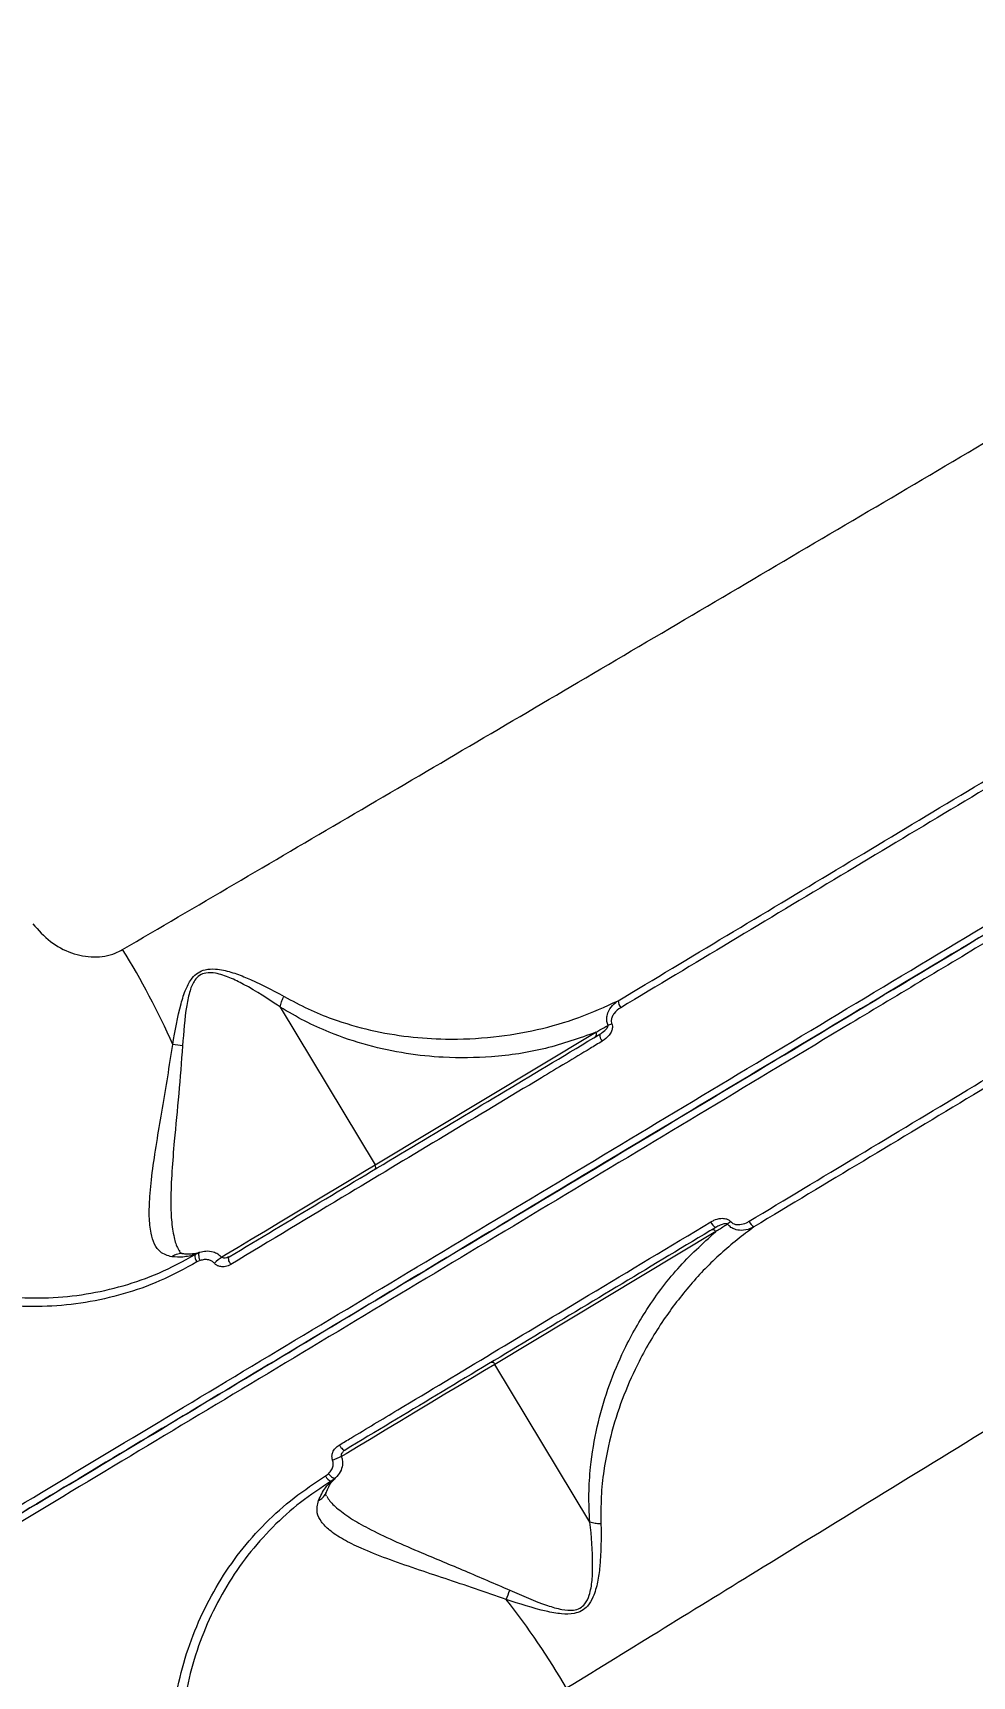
# Model space of a CAD drawing. Header units: millimetres. Extents: x -7245 to 6306, y -6696 to 5973.
# Drawn here: x -2585.6 to -2456.4, y 1209.2 to 1435.3 of the extents above; entities that cross this region are included whole.
import ezdxf

# ---------------------------------------------------------------- set-up
doc = ezdxf.new("R2010")
doc.units = ezdxf.units.MM
for name, color, linetype in [('DIKOM_ОБЪЕКТ', 7, 'Continuous'), ('DIKOM_РАЗМЕР_ЗОНА', 7, 'Continuous'), ('DIKOM_РАЗМЕР_ОБЪЕКТА', 7, 'Continuous')]:
    doc.layers.add(name, color=color, linetype=linetype)
doc.styles.add('style1', font='arial.ttf', dxfattribs={"width": 0.8})
doc.dimstyles.new('1-50', dxfattribs={"dimtxt": 300, "dimasz": 200, "dimexe": 100, "dimexo": 0, "dimgap": 100, "dimtad": 1, "dimtxsty": 'style1', "dimcen": 200, "dimclrd": 7, "dimclre": 7, "dimclrt": 7, "dimadec": 1, "dimazin": 2, "dimtfac": 1, "dimtmove": 0, "dimatfit": 2, "dimfxl": 0, "dimlwd": 25, "dimlwe": 18, "dimarcsym": 0})

# ---------------------------------------------------------------- blocks, each defined once
blk = doc.blocks.new('*D10')
at = {"layer": 'Defpoints', "color": 0, "transparency": 16777216}
for p in [(-4365.71, 2792.53), (4306.16, 475.6), (4306.16, -5965.27)]:
    blk.add_point(p, dxfattribs=at)
at = {"layer": 'DIKOM_РАЗМЕР_ОБЪЕКТА', "color": 7, "lineweight": 18, "transparency": 16777216}
for p, q in [((-4365.71, 2792.53), (-4365.71, -6065.27)), ((4306.16, 475.6), (4306.16, -6065.27))]:
    blk.add_line(p, q, dxfattribs=at)
at = {"layer": 'DIKOM_РАЗМЕР_ОБЪЕКТА', "color": 7, "lineweight": 25, "transparency": 16777216}
blk.add_line((-4165.71, -5965.27), (4106.16, -5965.27), dxfattribs=at)
at = {"layer": 'DIKOM_РАЗМЕР_ОБЪЕКТА', "color": 7, "transparency": 16777216}
for points in [[(-4165.71, -5931.93), (-4165.71, -5998.6), (-4365.71, -5965.27)], [(4106.16, -5931.93), (4106.16, -5998.6), (4306.16, -5965.27)]]:
    blk.add_solid(points, dxfattribs=at)
at = {"layer": 'DIKOM_РАЗМЕР_ОБЪЕКТА', "color": 7, "transparency": 16777216, "insert": (-85.78, -5712.1), "char_height": 300, "attachment_point": 5, "style": 'style1'}
blk.add_mtext('8650', dxfattribs=at)
blk = doc.blocks.new('*D11')
at = {"layer": 'Defpoints', "color": 0, "transparency": 16777216}
for p in [(-3472.32, 4472.83), (-6199.73, -2928.86), (1850.21, -2928.86)]:
    blk.add_point(p, dxfattribs=at)
at = {"layer": 'DIKOM_РАЗМЕР_ОБЪЕКТА', "color": 7, "lineweight": 18, "transparency": 16777216}
for p, q in [((-3472.32, 4472.83), (-6299.73, 4472.83)), ((1850.21, -2928.86), (-6299.73, -2928.86))]:
    blk.add_line(p, q, dxfattribs=at)
at = {"layer": 'DIKOM_РАЗМЕР_ОБЪЕКТА', "color": 7, "lineweight": 25, "transparency": 16777216}
blk.add_line((-6199.73, 4272.83), (-6199.73, -2728.86), dxfattribs=at)
at = {"layer": 'DIKOM_РАЗМЕР_ОБЪЕКТА', "color": 7, "transparency": 16777216}
for points in [[(-6233.06, 4272.83), (-6166.39, 4272.83), (-6199.73, 4472.83)], [(-6233.06, -2728.86), (-6166.39, -2728.86), (-6199.73, -2928.86)]]:
    blk.add_solid(points, dxfattribs=at)
at = {"layer": 'DIKOM_РАЗМЕР_ОБЪЕКТА', "color": 7, "transparency": 16777216, "insert": (-6452.9, 984.54), "char_height": 300, "attachment_point": 5, "rotation": 90, "style": 'style1'}
blk.add_mtext('7400', dxfattribs=at)
blk = doc.blocks.new('*D13')
at = {"layer": 'Defpoints', "color": 0, "transparency": 16777216}
for p in [(-4231.86, 5972.83), (-6795, -4928.88), (1792.4, -4928.88)]:
    blk.add_point(p, dxfattribs=at)
at = {"layer": 'DIKOM_РАЗМЕР_ЗОНА', "color": 7, "lineweight": 18, "transparency": 16777216}
for p, q in [((-4231.86, 5972.83), (-6895, 5972.83)), ((1792.4, -4928.88), (-6895, -4928.88))]:
    blk.add_line(p, q, dxfattribs=at)
at = {"layer": 'DIKOM_РАЗМЕР_ЗОНА', "color": 7, "lineweight": 25, "transparency": 16777216}
blk.add_line((-6795, 5772.83), (-6795, -4728.88), dxfattribs=at)
at = {"layer": 'DIKOM_РАЗМЕР_ЗОНА', "color": 7, "transparency": 16777216}
for points in [[(-6828.33, 5772.83), (-6761.67, 5772.83), (-6795, 5972.83)], [(-6828.33, -4728.88), (-6761.67, -4728.88), (-6795, -4928.88)]]:
    blk.add_solid(points, dxfattribs=at)
at = {"layer": 'DIKOM_РАЗМЕР_ЗОНА', "color": 7, "transparency": 16777216, "insert": (-7048.17, 972.94), "char_height": 300, "attachment_point": 5, "rotation": 90, "style": 'style1'}
blk.add_mtext('10900', dxfattribs=at)

msp = doc.modelspace()

# ---------------------------------------------------------------- linework, layer by layer
at = {"layer": 'DIKOM_ОБЪЕКТ', "color": 7, "linetype": 'Continuous', "lineweight": 15}
for p, q in [((-2551.602, 1301.277), (-2538.554, 1279.562)), ((-2538.554, 1279.562), (-2508.178, 1297.813)), ((-2491.697, 1270.384), (-2522.073, 1252.132)), ((-2563.283, 1267.244), (-2562.639, 1267.553)), ((-2562.615, 1266.415), (-2563.05, 1266.212)), ((-2509.025, 1230.418), (-2522.073, 1252.132)), ((-2545.36, 1236.771), (-2544.977, 1237.06)), ((-2543.983, 1236.504), (-2544.558, 1236.081))]:
    msp.add_line(p, q, dxfattribs=at)
at = {"layer": 'DIKOM_ОБЪЕКТ', "color": 7, "linetype": 'Continuous', "lineweight": 15, "flags": 128}
for points in [[(-2559.753, 1266.824), (-2559.012, 1267.269), (-2557.38, 1268.25), (-2555.577, 1269.334), (-2553.639, 1270.498), (-2551.61, 1271.716), (-2549.535, 1272.964), (-2547.456, 1274.213), (-2545.42, 1275.436), (-2543.472, 1276.607), (-2541.651, 1277.7), (-2540.001, 1278.693), (-2538.554, 1279.562)], [(-2562.615, 1266.415), (-2562.682, 1266.611), (-2562.733, 1266.807), (-2562.766, 1266.994), (-2562.78, 1267.166), (-2562.772, 1267.312), (-2562.746, 1267.429), (-2562.701, 1267.51), (-2562.639, 1267.553)], [(-2558.408, 1265.873), (-2558.503, 1266.045), (-2558.583, 1266.217), (-2558.645, 1266.383), (-2558.686, 1266.537), (-2558.706, 1266.672), (-2558.701, 1266.783), (-2558.674, 1266.867), (-2558.624, 1266.919)], [(-2522.073, 1252.132), (-2523.519, 1251.263), (-2525.171, 1250.271), (-2526.99, 1249.178), (-2528.939, 1248.007), (-2530.975, 1246.784), (-2533.053, 1245.535), (-2535.129, 1244.287), (-2537.158, 1243.068), (-2539.095, 1241.904), (-2540.899, 1240.82), (-2542.531, 1239.84), (-2543.256, 1239.404)], [(-2543.48, 1241.029), (-2543.373, 1240.864), (-2543.259, 1240.713), (-2543.141, 1240.58), (-2543.025, 1240.471), (-2542.915, 1240.391), (-2542.814, 1240.343), (-2542.728, 1240.328), (-2542.658, 1240.347)], [(-2544.977, 1237.06), (-2544.835, 1236.909), (-2544.686, 1236.771), (-2544.536, 1236.655), (-2544.391, 1236.562), (-2544.258, 1236.499), (-2544.143, 1236.468), (-2544.049, 1236.47), (-2543.983, 1236.504)]]:
    msp.add_lwpolyline(points, dxfattribs=at)
at = {"layer": 'DIKOM_ОБЪЕКТ', "color": 7, "linetype": 'Continuous', "lineweight": 15}
for centre, radius, start, end in [((-2665.457, 1252.208), 108.379, 23.90677, 31.72789), ((-2503.449, 1302.233), 1.673, 182.91512, 218.33518), ((-2508.539, 1297.537), 0.454, 309.21902, 37.43204), ((-2512.902, 1315.233), 17.663, 291.20997, 293.05347), ((-2570.592, 1257.104), 39.252, 81.84607, 83.83423), ((-2506.271, 1297.484), 1.376, 177.25476, 221.0464), ((-2538.915, 1279.286), 0.454, 309.19402, 37.37115), ((-2491.092, 1272.222), 1.375, 200.93312, 244.73549), ((-2492.11, 1270.195), 0.454, 24.57243, 112.75636), ((-2477.01, 1256.223), 20.031, 129.07935, 130.70422), ((-2485.58, 1272.48), 1.665, 203.57345, 239.17208), ((-2562.195, 1266.947), 1.128, 164.74705, 220.70816), ((-2556.507, 1261.865), 5.883, 121.59901, 134.81966), ((-2522.486, 1251.943), 0.454, 24.63803, 112.69077), ((-2546.124, 1244.586), 5.88, 287.16347, 300.3887), ((-2544.308, 1237.182), 1.13, 201.34687, 257.20414), ((-3101.08, 922.896), 580.367, 18.287248, 30.901446), ((-3101.08, 922.896), 580.869, 18.292511, 30.901446), ((-2556.957, 1234.401), 39.269, 338.15428, 340.14216), ((-3101.08, 922.896), 579.133, 18.272481, 30.901152), ((-2605.723, 1152.978), 108.284, 30.26916, 38.0972)]:
    msp.add_arc(centre, radius, start, end, dxfattribs=at)
for points, knots in [([(-2573.275, 1309.203), (-2568.18, 1312.185), (-2557.985, 1318.154), (-2542.377, 1327.307), (-2526.587, 1336.58), (-2510.417, 1346.089), (-2493.894, 1355.816), (-2477.05, 1365.745), (-2460.155, 1375.713), (-2442.694, 1386.025), (-2424.696, 1396.666), (-2406.208, 1407.605), (-2387.85, 1418.476), (-2369.71, 1429.228), (-2351.87, 1439.807), (-2334.411, 1450.168), (-2317.366, 1460.288), (-2300.755, 1470.156), (-2284.607, 1479.754), (-2268.996, 1489.036), (-2253.997, 1497.958), (-2239.673, 1506.482), (-2226.06, 1514.585), (-2213.165, 1522.262), (-2201.012, 1529.501), (-2189.654, 1536.266), (-2179.147, 1542.527), (-2169.354, 1548.363), (-2160.366, 1553.721), (-2152.247, 1558.561), (-2145.177, 1562.776), (-2139.224, 1566.326), (-2134.296, 1569.265), (-2131.972, 1570.651), (-2130.81, 1571.343)], [0, 0, 0, 0, 0.0277667, 0.0555664, 0.0833661, 0.1111325, 0.1400375, 0.16898, 0.1979229, 0.2268277, 0.2586373, 0.2905477, 0.3225102, 0.3544717, 0.3863819, 0.4181913, 0.4498953, 0.4817002, 0.5135554, 0.5454109, 0.5772154, 0.6089193, 0.6405475, 0.672276, 0.7040554, 0.7358345, 0.7675625, 0.7991911, 0.832594, 0.8660267, 0.8994294, 0.9329431, 0.9664867, 1, 1, 1, 1]), ([(-2603.694, 1222.921), (-2600.271, 1224.978), (-2590.981, 1230.56), (-2575.356, 1239.948), (-2556.738, 1251.136), (-2537.668, 1262.595), (-2518.246, 1274.265), (-2498.559, 1286.094), (-2478.667, 1298.046), (-2458.6, 1310.103), (-2438.395, 1322.244), (-2418.114, 1334.43), (-2397.854, 1346.604), (-2377.708, 1358.709), (-2357.739, 1370.706), (-2337.988, 1382.575), (-2318.479, 1394.297), (-2299.274, 1405.837), (-2280.459, 1417.142), (-2262.125, 1428.159), (-2244.331, 1438.849), (-2227.121, 1449.191), (-2210.509, 1459.172), (-2194.543, 1468.765), (-2179.296, 1477.927), (-2164.84, 1486.612), (-2151.228, 1494.792), (-2138.499, 1502.44), (-2126.658, 1509.556), (-2115.732, 1516.12), (-2105.771, 1522.105), (-2096.823, 1527.481), (-2089.297, 1532.004), (-2083.039, 1535.764), (-2077.889, 1538.859), (-2073.543, 1541.469), (-2070.02, 1543.586), (-2067.345, 1545.194), (-2065.526, 1546.287), (-2064.588, 1546.85), (-2064.472, 1546.92), (-2064.425, 1546.949)], [0, 0, 0, 0, 0.0156527, 0.0424899, 0.0694114, 0.0963763, 0.123341, 0.1502628, 0.1770999, 0.2039368, 0.2308584, 0.2578234, 0.284788, 0.3117098, 0.3385469, 0.3653838, 0.3923056, 0.4192702, 0.4462349, 0.4731567, 0.4999935, 0.5268307, 0.5537527, 0.5807171, 0.607682, 0.6346037, 0.6614409, 0.6882777, 0.7151994, 0.7421642, 0.7691288, 0.7960506, 0.8228875, 0.8459667, 0.8691682, 0.8923973, 0.9156265, 0.9388281, 0.9615881, 0.9843479, 1, 1, 1, 1]), ([(-2064.766, 1545.576), (-2064.814, 1545.548), (-2064.943, 1545.47), (-2066.09, 1544.78), (-2068.503, 1543.331), (-2072.049, 1541.2), (-2076.691, 1538.411), (-2082.414, 1534.972), (-2089.21, 1530.888), (-2097.088, 1526.155), (-2106.014, 1520.792), (-2115.951, 1514.821), (-2126.851, 1508.272), (-2138.664, 1501.173), (-2151.363, 1493.544), (-2164.943, 1485.384), (-2179.365, 1476.718), (-2194.576, 1467.579), (-2210.503, 1458.008), (-2227.075, 1448.051), (-2244.245, 1437.735), (-2261.995, 1427.068), (-2280.287, 1416.079), (-2299.056, 1404.8), (-2318.216, 1393.288), (-2337.678, 1381.594), (-2357.383, 1369.754), (-2377.304, 1357.785), (-2397.402, 1345.708), (-2417.614, 1333.563), (-2437.846, 1321.406), (-2458.004, 1309.295), (-2476.759, 1298.026), (-2494.095, 1287.609), (-2510.038, 1278.03), (-2525.803, 1268.557), (-2541.534, 1259.105), (-2557.196, 1249.695), (-2572.739, 1240.355), (-2587.983, 1231.195), (-2597.831, 1225.278), (-2602.752, 1222.321)], [0, 0, 0, 0, 0.0156521, 0.042489, 0.0694107, 0.0963752, 0.12334, 0.1502617, 0.1770987, 0.2039358, 0.2308572, 0.2578221, 0.2847867, 0.3117084, 0.3385455, 0.3653826, 0.3923042, 0.4192691, 0.4462336, 0.4731555, 0.4999924, 0.5268294, 0.5537512, 0.5807161, 0.6076804, 0.6346026, 0.6614395, 0.6882763, 0.715198, 0.7421627, 0.7691277, 0.7960493, 0.8228865, 0.8446321, 0.8664006, 0.8881689, 0.9099145, 0.9324237, 0.9549575, 0.9774911, 1, 1, 1, 1]), ([(-2602.752, 1222.321), (-2598.024, 1225.163), (-2587.429, 1231.528), (-2570.391, 1241.766), (-2551.72, 1252.985), (-2532.61, 1264.467), (-2513.163, 1276.152), (-2493.465, 1287.987), (-2473.578, 1299.937), (-2453.529, 1311.984), (-2433.357, 1324.104), (-2413.124, 1336.262), (-2392.925, 1348.399), (-2372.853, 1360.459), (-2353.218, 1372.257), (-2334.048, 1383.775), (-2315.357, 1395.006), (-2296.956, 1406.063), (-2278.922, 1416.898), (-2261.336, 1427.465), (-2244.034, 1437.861), (-2227.075, 1448.051), (-2210.503, 1458.008), (-2194.576, 1467.579), (-2179.365, 1476.718), (-2164.943, 1485.384), (-2151.363, 1493.544), (-2138.664, 1501.173), (-2126.851, 1508.272), (-2115.952, 1514.821), (-2106.014, 1520.792), (-2097.088, 1526.155), (-2089.709, 1530.589), (-2083.683, 1534.21), (-2078.79, 1537.15), (-2074.608, 1539.663), (-2071.108, 1541.765), (-2068.329, 1543.436), (-2066.318, 1544.643), (-2065.038, 1545.413), (-2064.857, 1545.522), (-2064.766, 1545.576)], [0, 0, 0, 0, 0.0216352, 0.0484723, 0.0753941, 0.1023586, 0.1293232, 0.1562447, 0.183082, 0.2099188, 0.2368408, 0.2638051, 0.29077, 0.3176918, 0.3445287, 0.3703766, 0.3962997, 0.4222617, 0.4482237, 0.4741469, 0.499995, 0.5268318, 0.5537537, 0.580718, 0.6076827, 0.6346044, 0.6614414, 0.6882785, 0.7151999, 0.7421646, 0.7691293, 0.7960508, 0.8228876, 0.8446334, 0.8664016, 0.8881699, 0.9099155, 0.9324242, 0.9549578, 0.9774915, 1, 1, 1, 1]), ([(-2063.394, 1545.233), (-2063.441, 1545.204), (-2063.57, 1545.127), (-2064.695, 1544.452), (-2067.037, 1543.044), (-2070.518, 1540.952), (-2075.157, 1538.165), (-2080.971, 1534.672), (-2087.828, 1530.551), (-2095.683, 1525.831), (-2104.466, 1520.555), (-2114.319, 1514.634), (-2125.255, 1508.063), (-2137.261, 1500.849), (-2150.074, 1493.15), (-2163.629, 1485.006), (-2177.849, 1476.462), (-2192.967, 1467.378), (-2208.966, 1457.765), (-2225.812, 1447.642), (-2242.931, 1437.356), (-2260.227, 1426.964), (-2277.606, 1416.522), (-2295.56, 1405.734), (-2314.053, 1394.622), (-2333.037, 1383.216), (-2352.357, 1371.607), (-2371.961, 1359.828), (-2391.788, 1347.915), (-2411.905, 1335.828), (-2432.253, 1323.602), (-2452.764, 1311.276), (-2472.99, 1299.124), (-2492.865, 1287.182), (-2512.336, 1275.482), (-2531.721, 1263.835), (-2550.949, 1252.282), (-2569.936, 1240.873), (-2587.206, 1230.497), (-2597.924, 1224.057), (-2602.665, 1221.208)], [0, 0, 0, 0, 0.0156515, 0.0421674, 0.0687037, 0.0952197, 0.1225059, 0.1498143, 0.1771005, 0.2036163, 0.2301528, 0.2566688, 0.283955, 0.3112634, 0.3385496, 0.3650655, 0.3916018, 0.418118, 0.4454043, 0.4727125, 0.4999987, 0.5255597, 0.5511396, 0.5767006, 0.6029493, 0.6292179, 0.6554666, 0.6819825, 0.7085191, 0.7350352, 0.7623212, 0.7896298, 0.8169163, 0.8434323, 0.8699684, 0.8964842, 0.923771, 0.951079, 0.9783656, 1, 1, 1, 1]), ([(-2073.021, 1475.165), (-2074.106, 1474.508), (-2076.28, 1473.192), (-2080.835, 1470.435), (-2086.31, 1467.12), (-2092.77, 1463.209), (-2100.163, 1458.731), (-2108.48, 1453.694), (-2117.724, 1448.095), (-2127.861, 1441.952), (-2138.852, 1435.292), (-2150.643, 1428.145), (-2163.181, 1420.544), (-2176.436, 1412.505), (-2190.4, 1404.035), (-2205.036, 1395.153), (-2220.289, 1385.894), (-2236.088, 1376.299), (-2252.358, 1366.414), (-2269.061, 1356.259), (-2286.181, 1345.848), (-2303.677, 1335.199), (-2321.486, 1324.354), (-2339.523, 1313.362), (-2357.704, 1302.275), (-2375.988, 1291.114), (-2394.346, 1279.898), (-2412.746, 1268.643), (-2431.117, 1257.396), (-2449.371, 1246.205), (-2467.428, 1235.122), (-2483.899, 1224.995), (-2498.829, 1215.805), (-2507.744, 1210.308), (-2512.202, 1207.56)], [0, 0, 0, 0, 0.0315567, 0.0632127, 0.0949195, 0.1266264, 0.1582827, 0.1898394, 0.2213972, 0.2530542, 0.2847622, 0.3164697, 0.3481268, 0.379685, 0.4112653, 0.4429441, 0.4746739, 0.5064041, 0.5380837, 0.5696637, 0.6012948, 0.6330253, 0.6648064, 0.6965873, 0.7283188, 0.7599499, 0.7916589, 0.8234676, 0.8553265, 0.887186, 0.9189949, 0.950705, 0.9753526, 1, 1, 1, 1]), ([(-2505.12, 1302.148), (-2500.146, 1305.133), (-2490.2, 1311.103), (-2475.109, 1320.162), (-2459.917, 1329.282), (-2449.728, 1335.399), (-2444.633, 1338.458)], [0, 0, 0, 0, 0.2490984, 0.498202, 0.749098, 1, 1, 1, 1]), ([(-2444.144, 1337.588), (-2449.213, 1334.544), (-2459.351, 1328.457), (-2474.54, 1319.338), (-2489.701, 1310.236), (-2499.741, 1304.209), (-2504.761, 1301.195)], [0, 0, 0, 0, 0.2491019, 0.4981983, 0.7490989, 1, 1, 1, 1]), ([(-2585.618, 1312.74), (-2584.854, 1311.88), (-2583.343, 1310.18), (-2580.367, 1308.597), (-2577.248, 1307.998), (-2574.815, 1308.398), (-2573.609, 1309.028), (-2573.275, 1309.203)], [0, 0, 0, 0, 0.238513, 0.4713349, 0.6968061, 0.9159943, 1, 1, 1, 1]), ([(-2487.107, 1271.814), (-2482.125, 1274.81), (-2472.162, 1280.801), (-2457.046, 1289.892), (-2441.827, 1299.043), (-2431.62, 1305.181), (-2426.516, 1308.249)], [0, 0, 0, 0, 0.2491004, 0.4981999, 0.7490973, 1, 1, 1, 1]), ([(-2425.977, 1307.409), (-2431.033, 1304.369), (-2441.145, 1298.289), (-2456.294, 1289.178), (-2471.414, 1280.084), (-2481.427, 1274.061), (-2486.434, 1271.05)], [0, 0, 0, 0, 0.2490994, 0.4982001, 0.7491007, 1, 1, 1, 1]), ([(-2566.376, 1296.129), (-2566.055, 1298.01), (-2565.611, 1300.612), (-2564.658, 1303.673), (-2563.876, 1305.161), (-2562.934, 1306.057), (-2561.814, 1306.519), (-2560.239, 1306.554), (-2558.354, 1306.136), (-2555.114, 1304.927), (-2552.788, 1303.673), (-2551.073, 1302.748)], [0, 0, 0, 0, 0.2311074, 0.319663, 0.3913993, 0.4366835, 0.4822243, 0.5456556, 0.6397142, 0.7342227, 1, 1, 1, 1]), ([(-2551.605, 1301.288), (-2551.607, 1301.29), (-2553.22, 1302.365), (-2555.447, 1303.838), (-2558.5, 1305.358), (-2560.246, 1305.949), (-2561.704, 1306.071), (-2562.718, 1305.698), (-2563.519, 1304.849), (-2564.096, 1303.402), (-2564.706, 1300.379), (-2564.89, 1297.822), (-2565.025, 1295.959)], [0, 0, 0, 0, 0.0003243, 0.2742309, 0.3691513, 0.4635579, 0.5235543, 0.5648712, 0.6061935, 0.6747316, 0.7630277, 1, 1, 1, 1]), ([(-2551.605, 1301.288), (-2551.557, 1301.523), (-2551.468, 1301.954), (-2551.233, 1302.465), (-2551.095, 1302.709), (-2551.073, 1302.748)], [0, 0, 0, 0, 0.4993918, 0.9205716, 1, 1, 1, 1]), ([(-2551.073, 1302.748), (-2549.972, 1302.147), (-2547.768, 1300.947), (-2543.774, 1299.354), (-2539.14, 1298.001), (-2533.939, 1297.13), (-2528.274, 1296.771), (-2522.338, 1297.048), (-2516.218, 1298.084), (-2510.465, 1299.711), (-2506.9, 1301.336), (-2505.12, 1302.148)], [0, 0, 0, 0, 0.0661286, 0.1323021, 0.2383331, 0.344728, 0.4509783, 0.5939557, 0.7292248, 0.8647203, 1, 1, 1, 1]), ([(-2506.512, 1298.766), (-2506.543, 1298.844), (-2506.643, 1299.098), (-2506.718, 1299.612), (-2506.622, 1300.316), (-2506.234, 1301.157), (-2505.676, 1301.772), (-2505.231, 1302.072), (-2505.12, 1302.148)], [0, 0, 0, 0, 0.0635564, 0.2059204, 0.3867774, 0.593892, 0.8977384, 1, 1, 1, 1]), ([(-2551.602, 1301.277), (-2551.602, 1301.278), (-2551.604, 1301.281), (-2551.606, 1301.285), (-2551.605, 1301.288), (-2551.605, 1301.288)], [0, 0, 0, 0, 0.3698957, 0.79149, 1, 1, 1, 1]), ([(-2508.178, 1297.813), (-2510.46, 1296.999), (-2515.023, 1295.369), (-2522.108, 1294.327), (-2528.564, 1294.226), (-2534.266, 1294.809), (-2539.513, 1295.909), (-2544.198, 1297.485), (-2548.244, 1299.289), (-2550.482, 1300.614), (-2551.602, 1301.277)], [0, 0, 0, 0, 0.180143, 0.36027, 0.5134792, 0.6278132, 0.7423215, 0.8564282, 0.9282348, 1, 1, 1, 1]), ([(-2504.761, 1301.195), (-2505.087, 1300.96), (-2505.568, 1300.612), (-2505.959, 1299.966), (-2506.081, 1299.514), (-2506.061, 1299.184), (-2506.003, 1299.028), (-2505.985, 1298.98)], [0, 0, 0, 0, 0.4385762, 0.6486583, 0.8192903, 0.9451898, 1, 1, 1, 1]), ([(-2508.178, 1297.813), (-2507.994, 1297.918), (-2507.439, 1298.233), (-2506.883, 1298.552), (-2506.512, 1298.766)], [0, 0, 0, 0, 0.3320165, 1, 1, 1, 1]), ([(-2507.645, 1297.55), (-2507.413, 1297.703), (-2507.07, 1297.928), (-2506.713, 1298.287), (-2506.557, 1298.511), (-2506.497, 1298.67), (-2506.509, 1298.746), (-2506.512, 1298.766)], [0, 0, 0, 0, 0.4939835, 0.7308513, 0.8854674, 0.9700136, 1, 1, 1, 1]), ([(-2505.985, 1298.98), (-2505.966, 1298.928), (-2505.904, 1298.761), (-2505.888, 1298.406), (-2506.024, 1297.908), (-2506.449, 1297.207), (-2506.968, 1296.829), (-2507.309, 1296.581)], [0, 0, 0, 0, 0.0554865, 0.178442, 0.3495354, 0.5728445, 1, 1, 1, 1]), ([(-2566.505, 1266.929), (-2567.072, 1267.088), (-2568.066, 1267.366), (-2568.921, 1268.612), (-2569.445, 1270.22), (-2569.651, 1272.416), (-2569.559, 1275.356), (-2569.161, 1278.95), (-2568.525, 1283.056), (-2567.805, 1287.339), (-2567.066, 1291.685), (-2566.606, 1294.649), (-2566.376, 1296.129)], [0, 0, 0, 0, 0.1044918, 0.1833856, 0.262342, 0.3558387, 0.4494186, 0.5631931, 0.6770832, 0.7845072, 0.8924069, 1, 1, 1, 1]), ([(-2565.025, 1295.959), (-2565.197, 1293.751), (-2565.547, 1289.279), (-2566.125, 1283.474), (-2566.524, 1278.596), (-2566.679, 1274.959), (-2566.599, 1271.91), (-2566.253, 1269.69), (-2565.853, 1268.28), (-2565.492, 1267.8), (-2565.411, 1267.692)], [0, 0, 0, 0, 0.1931797, 0.3913492, 0.5261009, 0.6638957, 0.772575, 0.8839432, 0.9737451, 1, 1, 1, 1]), ([(-2558.624, 1266.919), (-2554.471, 1269.414), (-2546.165, 1274.405), (-2533.479, 1282.028), (-2520.65, 1289.736), (-2511.98, 1294.945), (-2507.645, 1297.55)], [0, 0, 0, 0, 0.2493096, 0.4986309, 0.749316, 1, 1, 1, 1]), ([(-2507.309, 1296.581), (-2507.867, 1296.245), (-2510.659, 1294.568), (-2517.903, 1290.215), (-2528.97, 1283.564), (-2543.263, 1274.975), (-2552.987, 1269.131), (-2558.408, 1265.873)], [0, 0, 0, 0, 0.0321487, 0.1607904, 0.4182801, 0.6757753, 1, 1, 1, 1]), ([(-2613.721, 1270.964), (-2612.197, 1269.921), (-2609.145, 1267.832), (-2604.248, 1265.354), (-2599.188, 1263.394), (-2593.989, 1262.049), (-2588.725, 1261.309), (-2583.459, 1261.188), (-2578.254, 1261.71), (-2573.177, 1262.856), (-2568.118, 1264.616), (-2564.937, 1266.345), (-2563.283, 1267.244)], [0, 0, 0, 0, 0.0992816, 0.198875, 0.2981577, 0.3974211, 0.4970049, 0.5962734, 0.6950854, 0.7942233, 0.8930361, 1, 1, 1, 1]), ([(-2543.48, 1241.029), (-2542.944, 1241.351), (-2540.269, 1242.958), (-2533.274, 1247.16), (-2522.403, 1253.691), (-2508.071, 1262.301), (-2497.994, 1268.356), (-2492.377, 1271.73)], [0, 0, 0, 0, 0.0321575, 0.1607947, 0.4182862, 0.6757793, 1, 1, 1, 1]), ([(-2491.679, 1270.978), (-2495.991, 1268.387), (-2504.613, 1263.206), (-2517.419, 1255.511), (-2530.13, 1247.875), (-2538.482, 1242.856), (-2542.658, 1240.347)], [0, 0, 0, 0, 0.2493098, 0.4986274, 0.7493152, 1, 1, 1, 1]), ([(-2486.434, 1271.05), (-2487.987, 1269.858), (-2491.095, 1267.474), (-2495.233, 1263.158), (-2499.02, 1258.24), (-2502.052, 1253.13), (-2504.393, 1247.959), (-2506.067, 1242.959), (-2507.048, 1238.231), (-2507.516, 1233.957), (-2507.491, 1231.448), (-2507.478, 1230.193)], [0, 0, 0, 0, 0.1352826, 0.2707756, 0.4060441, 0.5490254, 0.6552684, 0.7616639, 0.867695, 0.933865, 1, 1, 1, 1]), ([(-2492.377, 1271.73), (-2492.24, 1271.806), (-2491.805, 1272.045), (-2491.1, 1272.241), (-2490.401, 1272.215), (-2489.929, 1272.055), (-2489.735, 1271.867), (-2489.638, 1271.772)], [0, 0, 0, 0, 0.1605618, 0.5082189, 0.7319431, 0.8653305, 1, 1, 1, 1]), ([(-2490.073, 1271.408), (-2490.19, 1271.335), (-2490.733, 1270.995), (-2491.273, 1270.652), (-2491.697, 1270.384)], [0, 0, 0, 0, 0.2148343, 1, 1, 1, 1]), ([(-2490.073, 1271.408), (-2490.094, 1271.423), (-2490.139, 1271.455), (-2490.256, 1271.481), (-2490.48, 1271.478), (-2490.886, 1271.375), (-2491.305, 1271.194), (-2491.588, 1271.03), (-2491.679, 1270.978)], [0, 0, 0, 0, 0.0381887, 0.0818203, 0.1921089, 0.4180007, 0.8122473, 1, 1, 1, 1]), ([(-2486.434, 1271.05), (-2486.603, 1270.963), (-2487.152, 1270.68), (-2488.076, 1270.501), (-2488.996, 1270.647), (-2489.643, 1270.954), (-2489.927, 1271.254), (-2490.073, 1271.408)], [0, 0, 0, 0, 0.1441641, 0.4679993, 0.6901493, 0.840332, 1, 1, 1, 1]), ([(-2489.638, 1271.772), (-2489.545, 1271.682), (-2489.36, 1271.501), (-2488.918, 1271.353), (-2488.273, 1271.336), (-2487.63, 1271.524), (-2487.232, 1271.744), (-2487.107, 1271.814)], [0, 0, 0, 0, 0.1388995, 0.2767264, 0.4966513, 0.8417334, 1, 1, 1, 1]), ([(-2563.05, 1266.212), (-2564.74, 1265.292), (-2567.991, 1263.523), (-2573.16, 1261.723), (-2578.347, 1260.545), (-2583.663, 1260.006), (-2589.041, 1260.122), (-2594.417, 1260.87), (-2599.723, 1262.235), (-2604.889, 1264.227), (-2609.885, 1266.748), (-2613.001, 1268.876), (-2614.556, 1269.938)], [0, 0, 0, 0, 0.1070841, 0.2059771, 0.3051817, 0.4040751, 0.5033401, 0.6029198, 0.702178, 0.8013451, 0.9008345, 1, 1, 1, 1]), ([(-2509.025, 1230.418), (-2509.085, 1231.717), (-2509.203, 1234.316), (-2508.896, 1238.735), (-2508.09, 1243.612), (-2506.596, 1248.76), (-2504.436, 1254.069), (-2501.315, 1259.721), (-2497.068, 1265.488), (-2493.487, 1268.752), (-2491.697, 1270.384)], [0, 0, 0, 0, 0.0717696, 0.1435747, 0.2576808, 0.3721867, 0.4865189, 0.6397289, 0.8198595, 1, 1, 1, 1]), ([(-2565.049, 1267.318), (-2565.076, 1267.325), (-2565.348, 1267.398), (-2565.831, 1267.282), (-2566.278, 1267.087), (-2566.471, 1266.953), (-2566.505, 1266.929)], [0, 0, 0, 0, 0.0540888, 0.5550927, 0.9207681, 1, 1, 1, 1]), ([(-2563.283, 1267.244), (-2563.839, 1267.093), (-2564.827, 1266.823), (-2565.994, 1266.897), (-2566.505, 1266.929)], [0, 0, 0, 0, 0.5623894, 1, 1, 1, 1]), ([(-2564.967, 1267.353), (-2565.004, 1267.354), (-2565.182, 1267.361), (-2565.243, 1267.435), (-2565.295, 1267.414), (-2565.408, 1267.605), (-2565.444, 1267.667)], [0, 0, 0, 0, 0.0825088, 0.4061942, 0.8079135, 1, 1, 1, 1]), ([(-2562.698, 1267.539), (-2562.725, 1267.528), (-2563.003, 1267.413), (-2563.629, 1267.305), (-2564.391, 1267.245), (-2564.925, 1267.333), (-2565.041, 1267.352)], [0, 0, 0, 0, 0.0468892, 0.4828783, 0.8878309, 1, 1, 1, 1]), ([(-2562.639, 1267.553), (-2562.369, 1267.625), (-2561.775, 1267.782), (-2560.911, 1267.678), (-2560.145, 1267.351), (-2559.801, 1267.002), (-2559.624, 1266.823)], [0, 0, 0, 0, 0.2543708, 0.5587493, 0.7734844, 1, 1, 1, 1]), ([(-2560.654, 1266.038), (-2560.766, 1266.144), (-2560.989, 1266.355), (-2561.489, 1266.534), (-2562.05, 1266.572), (-2562.436, 1266.464), (-2562.615, 1266.415)], [0, 0, 0, 0, 0.2096793, 0.4180929, 0.7299463, 1, 1, 1, 1]), ([(-2558.408, 1265.873), (-2558.466, 1265.841), (-2558.743, 1265.684), (-2559.252, 1265.534), (-2559.857, 1265.562), (-2560.331, 1265.732), (-2560.546, 1265.936), (-2560.654, 1266.038)], [0, 0, 0, 0, 0.0842985, 0.4025984, 0.6518673, 0.8255097, 1, 1, 1, 1]), ([(-2558.707, 1266.906), (-2558.796, 1266.854), (-2558.994, 1266.738), (-2559.295, 1266.732), (-2559.494, 1266.796), (-2559.574, 1266.855), (-2559.607, 1266.897), (-2559.617, 1266.917), (-2559.622, 1266.927)], [0, 0, 0, 0, 0.3067812, 0.6864783, 0.8664898, 0.9441164, 0.9730425, 1, 1, 1, 1]), ([(-2544.977, 1237.06), (-2544.815, 1237.236), (-2544.519, 1237.558), (-2544.309, 1238.129), (-2544.277, 1238.606), (-2544.356, 1238.864), (-2544.389, 1238.968)], [0, 0, 0, 0, 0.3466516, 0.6311675, 0.8512239, 1, 1, 1, 1]), ([(-2544.389, 1238.968), (-2544.405, 1239.014), (-2544.469, 1239.193), (-2544.498, 1239.56), (-2544.374, 1240.077), (-2544.04, 1240.622), (-2543.673, 1240.889), (-2543.48, 1241.029)], [0, 0, 0, 0, 0.057989, 0.2244561, 0.4300517, 0.7005345, 1, 1, 1, 1]), ([(-2543.212, 1239.508), (-2543.154, 1239.34), (-2543.014, 1238.931), (-2543.021, 1238.178), (-2543.295, 1237.277), (-2543.742, 1236.775), (-2543.983, 1236.504)], [0, 0, 0, 0, 0.1614987, 0.3913582, 0.6724469, 1, 1, 1, 1]), ([(-2543.113, 1239.454), (-2543.119, 1239.463), (-2543.132, 1239.479), (-2543.149, 1239.51), (-2543.162, 1239.55), (-2543.175, 1239.636), (-2543.147, 1239.804), (-2543.006, 1240.069), (-2542.812, 1240.262), (-2542.664, 1240.34), (-2542.647, 1240.35)], [0, 0, 0, 0, 0.0250745, 0.0493632, 0.0778807, 0.1266662, 0.2790322, 0.5417742, 0.9464798, 1, 1, 1, 1]), ([(-2566.251, 1189.545), (-2566.487, 1191.748), (-2566.921, 1195.81), (-2566.681, 1201.692), (-2565.916, 1207.118), (-2564.566, 1212.363), (-2562.637, 1217.358), (-2560.168, 1222.052), (-2557.182, 1226.405), (-2553.687, 1230.339), (-2549.771, 1233.869), (-2546.829, 1235.805), (-2545.36, 1236.771)], [0, 0, 0, 0, 0.1166807, 0.2150877, 0.3138012, 0.4121998, 0.5100623, 0.6082283, 0.7060833, 0.803952, 0.9021291, 1, 1, 1, 1]), ([(-2544.558, 1236.081), (-2545.995, 1235.135), (-2548.873, 1233.241), (-2552.701, 1229.784), (-2556.119, 1225.931), (-2559.036, 1221.666), (-2561.448, 1217.067), (-2563.329, 1212.172), (-2564.646, 1207.03), (-2565.387, 1201.71), (-2565.617, 1195.944), (-2565.187, 1191.961), (-2564.953, 1189.801)], [0, 0, 0, 0, 0.09777, 0.1958563, 0.2936318, 0.3914611, 0.4895914, 0.5874244, 0.685899, 0.7846774, 0.8831581, 1, 1, 1, 1]), ([(-2546.349, 1233.383), (-2546.051, 1234.015), (-2545.556, 1235.064), (-2544.842, 1235.791), (-2544.558, 1236.081)], [0, 0, 0, 0, 0.6025828, 1, 1, 1, 1]), ([(-2546.349, 1233.383), (-2546.312, 1233.402), (-2546.103, 1233.511), (-2545.721, 1233.814), (-2545.39, 1234.187), (-2545.327, 1234.463), (-2545.321, 1234.492)], [0, 0, 0, 0, 0.0791902, 0.4433614, 0.942339, 1, 1, 1, 1]), ([(-2545.213, 1233.989), (-2545.253, 1234.061), (-2545.339, 1234.219), (-2545.317, 1234.274), (-2545.345, 1234.352), (-2545.269, 1234.511), (-2545.254, 1234.541)], [0, 0, 0, 0, 0.2726822, 0.5965122, 0.9229525, 1, 1, 1, 1]), ([(-2545.291, 1234.484), (-2545.173, 1234.768), (-2544.9, 1235.423), (-2544.461, 1236.05), (-2544.138, 1236.332), (-2544.013, 1236.441)], [0, 0, 0, 0, 0.3197301, 0.7370593, 1, 1, 1, 1]), ([(-2520.507, 1219.789), (-2521.921, 1220.281), (-2524.754, 1221.267), (-2528.938, 1222.655), (-2533.058, 1224.028), (-2536.981, 1225.396), (-2540.342, 1226.731), (-2542.981, 1228.03), (-2544.823, 1229.243), (-2545.997, 1230.461), (-2546.696, 1231.8), (-2546.475, 1232.808), (-2546.349, 1233.383)], [0, 0, 0, 0, 0.107591, 0.2154873, 0.3229169, 0.4368074, 0.5505768, 0.6441597, 0.7376603, 0.8166179, 0.895512, 1, 1, 1, 1]), ([(-2545.172, 1234.01), (-2545.115, 1233.887), (-2544.858, 1233.337), (-2543.809, 1232.321), (-2542.002, 1230.967), (-2539.366, 1229.473), (-2536.069, 1227.895), (-2531.604, 1225.971), (-2526.195, 1223.741), (-2522.081, 1221.956), (-2520.022, 1221.062)], [0, 0, 0, 0, 0.0262907, 0.1172101, 0.2270371, 0.3369753, 0.4730037, 0.6091697, 0.8044496, 1, 1, 1, 1]), ([(-2507.478, 1230.193), (-2507.466, 1228.245), (-2507.45, 1225.603), (-2507.904, 1222.174), (-2508.421, 1220.314), (-2509.191, 1218.94), (-2510.125, 1218.168), (-2511.358, 1217.755), (-2513.039, 1217.764), (-2516.189, 1218.36), (-2518.695, 1219.189), (-2520.507, 1219.789)], [0, 0, 0, 0, 0.2657661, 0.360281, 0.4543309, 0.5177688, 0.5633025, 0.6085829, 0.6803299, 0.7688761, 1, 1, 1, 1]), ([(-2520.022, 1221.062), (-2518.314, 1220.306), (-2515.97, 1219.269), (-2513.014, 1218.387), (-2511.465, 1218.218), (-2510.34, 1218.527), (-2509.535, 1219.247), (-2508.959, 1220.592), (-2508.657, 1222.411), (-2508.582, 1225.817), (-2508.743, 1228.494), (-2509.016, 1230.406), (-2509.017, 1230.409)], [0, 0, 0, 0, 0.2369782, 0.3252625, 0.3938166, 0.4351164, 0.476446, 0.5364493, 0.630856, 0.7257723, 0.9996808, 1, 1, 1, 1]), ([(-2509.017, 1230.409), (-2509.018, 1230.409), (-2509.019, 1230.41), (-2509.022, 1230.413), (-2509.024, 1230.416), (-2509.025, 1230.418)], [0, 0, 0, 0, 0.2438056, 0.5609303, 1, 1, 1, 1]), ([(-2507.478, 1230.193), (-2507.522, 1230.193), (-2507.801, 1230.186), (-2508.362, 1230.217), (-2508.785, 1230.341), (-2509.017, 1230.409)], [0, 0, 0, 0, 0.0794772, 0.4973097, 1, 1, 1, 1])]:
    msp.add_open_spline(points, degree=3, knots=knots, dxfattribs=at)

# ---------------------------------------------------------------- dimensions: what is measured, and where the dimension line sits
at = {"layer": 'DIKOM_РАЗМЕР_ЗОНА'}
dim = msp.add_linear_dim(base=(-6795.001, -4928.879), p1=(-4231.865, 5972.834), p2=(1792.398, -4928.879), angle=90, text='10900', dimstyle='1-50', dxfattribs=at)
dim.commit()
dim.dimension.update_dxf_attribs({"geometry": '*D13', "text_midpoint": (-6795.001, 972.936), "dimtype": 160})
at = {"layer": 'DIKOM_РАЗМЕР_ОБЪЕКТА'}
dim = msp.add_linear_dim(base=(-6199.728, -2928.864), p1=(-3472.315, 4472.834), p2=(1850.213, -2928.864), angle=90, text='7400', dimstyle='1-50', dxfattribs=at)
dim.commit()
dim.dimension.update_dxf_attribs({"geometry": '*D11', "text_midpoint": (-6199.728, 984.539), "dimtype": 160})
dim = msp.add_linear_dim(base=(4306.158, -5965.268), p1=(-4365.714, 2792.532), p2=(4306.158, 475.605), text='8650', dimstyle='1-50', dxfattribs=at)
dim.commit()
dim.dimension.update_dxf_attribs({"geometry": '*D10', "text_midpoint": (-85.784, -5965.268), "dimtype": 160})

doc.saveas('drawing.dxf')
